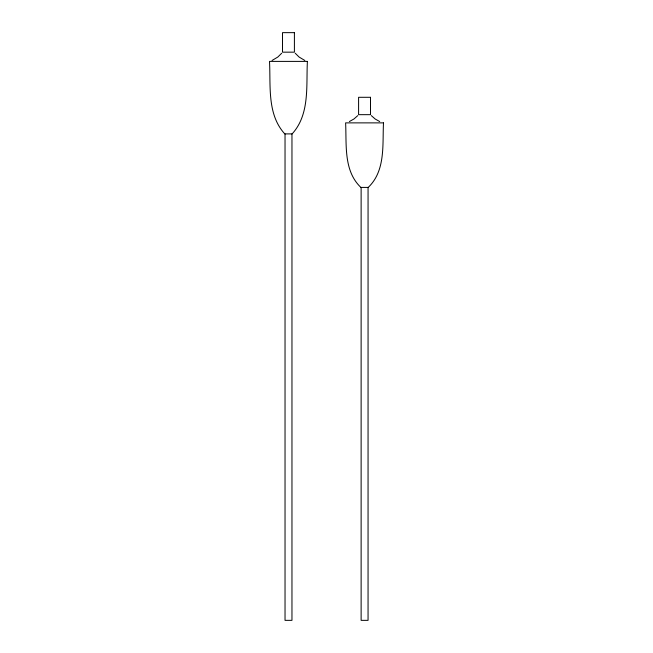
<?xml version="1.0" encoding="UTF-8"?>
<svg xmlns="http://www.w3.org/2000/svg" width="653" height="653" viewBox="0 0 653 653"><rect width="100%" height="100%" fill="white"/><g stroke="black" fill="none" stroke-linecap="round" stroke-linejoin="round"><path stroke-width="0.98" d="M281.68 53.236L277.843 57.023L272.048 60.476M357.771 115.622L353.934 118.993L349.371 121.556M304.853 60.476L299.066 57.023L295.229 53.236M379.719 121.556L375.157 118.993L371.32 115.622M368.063 187.411L368.055 620.35L361.125 620.35L361.125 187.411M291.964 133.898L291.964 620.35L285.034 620.35L285.034 133.898M307.392 61.398C306.11 85.837 310.028 114.259 292.128 133.898L284.781 133.898C266.873 114.259 270.791 85.837 269.509 61.398L307.392 61.398M383.491 122.878C382.397 144.77 385.719 170.768 368.219 187.411L360.872 187.411C343.38 170.768 346.694 144.77 345.608 122.878L383.491 122.878M294.405 32.65L282.504 32.65L282.504 52.167L294.405 52.167L294.405 32.65M370.496 97.297L358.595 97.297L358.595 114.667L370.496 114.667L370.496 97.297"/></g></svg>
